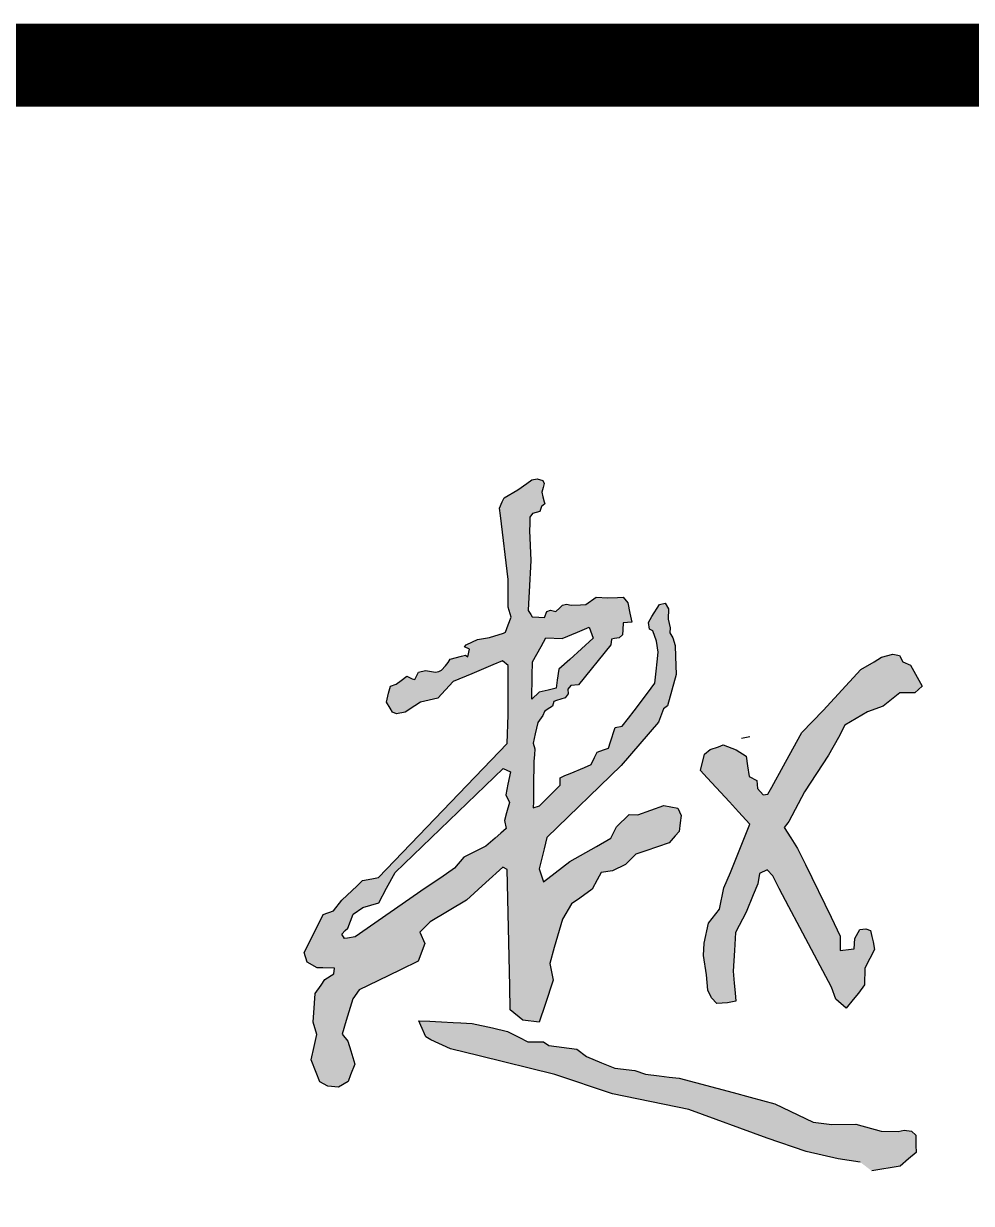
# Model space of a CAD drawing. Header units: inches. Extents: x -1293886 to -986005, y -15154 to 203628.
# Drawn here: x -1215054 to -1214484, y 91142 to 91852 of the extents above; entities that cross this region are included whole.
import ezdxf

# ---------------------------------------------------------------- set-up
doc = ezdxf.new("R2010")
doc.units = ezdxf.units.IN
doc.header["$LTSCALE"] = 100
doc.header["$MEASUREMENT"] = 0
doc.layers.get('0').update_dxf_attribs({"color": 252})
doc.layers.add('TK', color=142, linetype='Continuous')

# ---------------------------------------------------------------- blocks, each defined once
blk = doc.blocks.new('A$C05385F37')
at = {"layer": 'TK'}
for p, q in [((-8000, -26600), (-1000, -26600)), ((-1000, -26600), (-8000, -26600)), ((-8000, -26600), (-1000, -26600)), ((-8000, -26600), (-1000, -26600)), ((-8000, -26600), (-1000, -26600)), ((-8000, -26600), (-1000, -26600))]:
    blk.add_line(p, q, dxfattribs=at)
at = {"layer": 'TK', "const_width": 50}
for points in [[(-8000, -26600), (-1000, -26600)], [(-1000, -26600), (-8000, -26600)], [(-1000, -26600), (-7944, -26600)]]:
    blk.add_lwpolyline(points, dxfattribs=at)

msp = doc.modelspace()

# ---------------------------------------------------------------- hatches: boundary and pattern name
h = msp.add_hatch(color=1)
h.dxf.hatch_style = 1
h.paths.add_polyline_path([(-1214355.36, 91204.95), (-1214355.6, 91209.51), (-1214350.89, 91212.97), (-1214345.34, 91213.67), (-1214343.4, 91212.42), (-1214343.54, 91206.6), (-1214343.7, 91199.69), (-1214342.43, 91192.32), (-1214341.27, 91185.6), (-1214342.01, 91179.01), (-1214342.7, 91172.91), (-1214344.92, 91170.42), (-1214346.31, 91175.68), (-1214349.36, 91179.84), (-1214352.3, 91183.85), (-1214353.25, 91190.38), (-1214354.43, 91198.55)], flags=16)
h.paths.add_polyline_path([(-1214392.51, 91232.68), (-1214395.5, 91235.98), (-1214389.2, 91244.79), (-1214382.75, 91250.13), (-1214377.4, 91251.7), (-1214373.78, 91245.89), (-1214371.58, 91236.77), (-1214374.57, 91233.46), (-1214381.18, 91230.63), (-1214387.63, 91229.38)], flags=16)
h.paths.add_polyline_path([(-1214288.15, 91340.47), (-1214284.11, 91348.26), (-1214276.07, 91359.74), (-1214272.16, 91372.82), (-1214264.13, 91382.69), (-1214256.09, 91404.49), (-1214248.76, 91424.36), (-1214249.66, 91432.49), (-1214250.77, 91442.59), (-1214251.73, 91451.34), (-1214247.36, 91458.42), (-1214240.7, 91462.56), (-1214230.37, 91460.72), (-1214225.31, 91456.59), (-1214221.87, 91450.62), (-1214223.94, 91441.67), (-1214228.3, 91437.77), (-1214227.15, 91430.88), (-1214230.83, 91420.56), (-1214233.92, 91411.87), (-1214237.26, 91401.74), (-1214273.5, 91324.5), (-1214281.76, 91322.18), (-1214285.02, 91323.6), (-1214288.56, 91325.13), (-1214289.28, 91330.12), (-1214289.72, 91333.16), (-1214290.14, 91336.08)])
h.paths.add_polyline_path([(-1214369.44, 91269.77), (-1214368.64, 91267.52), (-1214366.92, 91262.65), (-1214365.58, 91258.85), (-1214360.03, 91250.18), (-1214360.43, 91244.62), (-1214358.18, 91240.12), (-1214357.2, 91238.16), (-1214352.08, 91238), (-1214349.58, 91237.92), (-1214348.51, 91240.52), (-1214349.04, 91242.9), (-1214349.8, 91246.33), (-1214351.82, 91249.65), (-1214354.69, 91259.38), (-1214353.63, 91266.31), (-1214352.97, 91270.59), (-1214350.96, 91274.83), (-1214349.5, 91277.93), (-1214353.36, 91281.76), (-1214364.82, 91280.42), (-1214371.2, 91279.68), (-1214377.46, 91278.96), (-1214379.77, 91273.74), (-1214373.94, 91273.35), (-1214371.22, 91273.16)], flags=16)
h.paths.add_polyline_path([(-1214404.18, 91390.61), (-1214401.68, 91388.74), (-1214394.53, 91390.91), (-1214387.38, 91388.52), (-1214384.78, 91383.33), (-1214386.51, 91375.1), (-1214388.18, 91367.19), (-1214391.5, 91362.54), (-1214391.28, 91356.91), (-1214391.11, 91352.59), (-1214391.02, 91350.16), (-1214380.01, 91364.27), (-1214372.86, 91365.57), (-1214368.09, 91367.09), (-1214362.24, 91375.75), (-1214353.36, 91382.89), (-1214349.24, 91396.97), (-1214343.39, 91407.15), (-1214334.51, 91411.91), (-1214326.92, 91410.18), (-1214321.72, 91405.41), (-1214324.11, 91398.05), (-1214327.14, 91389.82), (-1214330.15, 91381.67), (-1214344.26, 91363.84), (-1214366.19, 91341.27), (-1214365.23, 91338.4), (-1214313.66, 91354.06), (-1214309.26, 91351.96), (-1214306.97, 91347.95), (-1214304.76, 91344.08), (-1214309.65, 91339.74), (-1214314.77, 91335.19), (-1214384.23, 91290.15), (-1214382.12, 91287.4), (-1214376.82, 91286.76), (-1214373.01, 91286.3), (-1214370.26, 91293.75), (-1214363.27, 91294.59), (-1214354.77, 91295.62), (-1214349.37, 91296.28), (-1214345.9, 91293.96), (-1214341.12, 91290.76), (-1214336.37, 91289.72), (-1214332.73, 91288.93), (-1214329.38, 91293.32), (-1214327.4, 91295.92), (-1214325.15, 91297.98), (-1214317.67, 91304.81), (-1214309.69, 91308.35), (-1214305.15, 91310.36), (-1214300.79, 91310.47), (-1214298.46, 91307.08), (-1214299.52, 91298.4), (-1214300.05, 91294.1), (-1214300.51, 91290.3), (-1214312.17, 91287.11), (-1214317.24, 91285.73), (-1214320.16, 91281.72), (-1214321.27, 91280.18), (-1214324.47, 91275.78), (-1214328.84, 91274.91), (-1214333.54, 91271.39), (-1214332.84, 91263.18), (-1214327.67, 91242.06), (-1214322.5, 91239.24), (-1214318.54, 91237.08), (-1214311, 91235.96), (-1214302.39, 91235.65), (-1214294.91, 91238.14), (-1214286.51, 91240.94), (-1214280.66, 91242.9), (-1214279.3, 91247.09), (-1214279.3, 91255.11), (-1214279.3, 91260.39), (-1214276.32, 91263.14), (-1214266.45, 91262.91), (-1214257.74, 91262.71), (-1214253.37, 91262.91), (-1214249.93, 91259.93), (-1214243.96, 91258.78), (-1214241.44, 91263.6), (-1214239.9, 91266.54), (-1214231.57, 91267.73), (-1214228.36, 91264.75), (-1214230.88, 91260.16), (-1214232.97, 91256.36), (-1214234.5, 91253.58), (-1214231.8, 91251.21), (-1214229.43, 91250.31), (-1214223.41, 91260.33), (-1214193.62, 91297.23), (-1214193.27, 91301.86), (-1214195.41, 91304.89), (-1214196.06, 91305.82), (-1214200.58, 91303.65), (-1214263.14, 91273.58), (-1214270.32, 91274.95), (-1214271.03, 91279.23), (-1214273.35, 91281.37), (-1214273.53, 91285.82), (-1214271.39, 91291.53), (-1214269.54, 91296.45), (-1214264.97, 91301.33), (-1214252.2, 91314.54), (-1214206.1, 91338.79), (-1214202.46, 91340.71), (-1214200.76, 91354.94), (-1214205.01, 91362.2), (-1214208.33, 91367.86), (-1214212.27, 91391.14), (-1214211.06, 91394.93), (-1214209.21, 91400.76), (-1214214.68, 91404.23), (-1214219.51, 91404.23), (-1214221.41, 91407.68), (-1214214.94, 91414.14), (-1214213.98, 91422.54), (-1214209.78, 91434.38), (-1214200.99, 91436.48), (-1214195.45, 91431.71), (-1214190.33, 91427.3), (-1214195.64, 91392.37), (-1214193.73, 91382.82), (-1214191.44, 91371.37), (-1214189.72, 91363.73), (-1214187.82, 91355.32), (-1214179.4, 91356.28), (-1214171.56, 91363.35), (-1214146.25, 91381.16), (-1214137.84, 91380.44), (-1214134.23, 91376.59), (-1214133.27, 91367.23), (-1214132.87, 91363.31), (-1214142.65, 91359.06), (-1214143.85, 91350.9), (-1214178.45, 91333.63), (-1214191.67, 91334.07), (-1214197.75, 91334.28), (-1214205.04, 91330.51), (-1214247.02, 91302.91), (-1214248.06, 91296.44), (-1214244.3, 91297.22), (-1214181.14, 91325.8), (-1214175.45, 91324.12), (-1214171.44, 91320.89), (-1214171.05, 91317.01), (-1214169.88, 91311.57), (-1214170.79, 91306.66), (-1214212.63, 91245.06), (-1214211.12, 91242.85), (-1214209.44, 91240.38), (-1214131.96, 91216.68), (-1214108.56, 91209.52), (-1214095.88, 91208.74), (-1214083.13, 91207.96), (-1214062.51, 91200.35), (-1213997.65, 91188.95), (-1213990.96, 91187.77), (-1213986.85, 91184.15), (-1213984.5, 91182.08), (-1213976.44, 91184.55), (-1213969.9, 91186.55), (-1213964.04, 91184.35), (-1213959.83, 91180.15), (-1213952.38, 91173.13), (-1213952.13, 91167.6), (-1213951.99, 91164.42), (-1213957.16, 91159.55), (-1213964.97, 91156.03), (-1213974.28, 91159.55), (-1213981.77, 91162.39), (-1213999.28, 91169.01), (-1214012.02, 91169.11), (-1214024.35, 91172.63), (-1214033.76, 91175.32), (-1214045.99, 91178.81), (-1214053.53, 91180.96), (-1214062.44, 91183.51), (-1214099.34, 91189.73), (-1214124, 91197.78), (-1214183.9, 91213.87), (-1214228.69, 91228.71), (-1214236.99, 91223.43), (-1214257.88, 91199.29), (-1214264.7, 91191.41), (-1214271.06, 91184.05), (-1214277.49, 91176.62), (-1214283.33, 91169.88), (-1214289.08, 91172.38), (-1214294.54, 91174.75), (-1214295.88, 91179.92), (-1214297.36, 91185.66), (-1214298.86, 91191.45), (-1214300.33, 91197.12), (-1214300.91, 91202.31), (-1214296.88, 91205.57), (-1214289.84, 91206.33), (-1214289.33, 91201.3), (-1214288.73, 91195.27), (-1214288.16, 91189.55), (-1214281.79, 91190.49), (-1214274.49, 91194.26), (-1214272.98, 91201.55), (-1214266.44, 91207.84), (-1214255.18, 91218.65), (-1214246.3, 91233.49), (-1214248.07, 91240.28), (-1214251.84, 91241.54), (-1214257.73, 91243.5), (-1214263.16, 91240.53), (-1214272.22, 91235.58), (-1214288.28, 91222.95), (-1214302.92, 91220.78), (-1214312.28, 91219.39), (-1214319.93, 91220.38), (-1214324.56, 91220.99), (-1214327.23, 91221.33), (-1214327.25, 91215.24), (-1214327.29, 91204.56), (-1214328.04, 91158.71), (-1214328.78, 91150.4), (-1214333.79, 91147.22), (-1214338.07, 91143.68), (-1214347.6, 91142.33), (-1214356.03, 91163.27), (-1214358.49, 91176.94), (-1214362.95, 91191.23), (-1214367.26, 91199.98), (-1214376.63, 91196.91), (-1214386.63, 91191.38), (-1214423.54, 91166.63), (-1214431.32, 91165.17), (-1214442.49, 91163.08), (-1214448.6, 91161.93), (-1214448.1, 91170.52), (-1214448.58, 91182.91), (-1214443.72, 91191.17), (-1214433.75, 91191.42), (-1214429.14, 91191.53), (-1214427.67, 91186.07), (-1214422.81, 91184.37), (-1214416.24, 91190.2), (-1214370.04, 91218.39), (-1214371.01, 91221.79), (-1214377.09, 91220.33), (-1214402.62, 91211.34), (-1214410.41, 91213.29), (-1214414.78, 91217.9), (-1214417.04, 91220.28), (-1214417.21, 91224.71), (-1214414.3, 91227.87), (-1214413.23, 91243.19), (-1214409.02, 91245.59), (-1214404.51, 91249.35), (-1214400.46, 91254.9), (-1214398.05, 91264.21), (-1214379.77, 91273.74), (-1214389.34, 91273.23), (-1214401.7, 91272.57), (-1214404.15, 91272.44), (-1214409.6, 91267.11), (-1214421.07, 91255.89), (-1214429.32, 91254.05), (-1214441.32, 91242.87), (-1214462.37, 91229.82), (-1214465.53, 91227.86), (-1214468.24, 91233.81), (-1214472.52, 91243.22), (-1214467.17, 91247.93), (-1214465.12, 91249.73), (-1214454.91, 91253.26), (-1214349.9, 91326.77), (-1214459.95, 91285.87), (-1214465.83, 91288.68), (-1214467.94, 91293.85), (-1214466.77, 91298.55), (-1214462.77, 91301.83), (-1214457.3, 91306.34), (-1214441.63, 91313.81), (-1214399.33, 91330.95), (-1214398.16, 91334.71), (-1214404.03, 91334.24), (-1214407.28, 91333.98), (-1214410.69, 91341.39), (-1214415.46, 91351.78), (-1214414.41, 91368.32), (-1214413.72, 91379.08), (-1214413.24, 91386.51), (-1214412.08, 91390.61)])
h.paths.add_polyline_path([(-1214449.61, 91420.93), (-1214442.55, 91427.64), (-1214422.96, 91435.78), (-1214404.65, 91438.57), (-1214390.54, 91442.66), (-1214359.37, 91442.64), (-1214337.75, 91446.2), (-1214326.36, 91448.07), (-1214314.09, 91442.64), (-1214313.58, 91436.29), (-1214316.38, 91428.91), (-1214318.73, 91422.73), (-1214340.29, 91421.29), (-1214352.04, 91420.5), (-1214364.46, 91423.07), (-1214376.41, 91421.29), (-1214391.55, 91419.03), (-1214408.82, 91412.92), (-1214431.1, 91410.36), (-1214443.56, 91411.63), (-1214446.87, 91416.71)])
h.paths.add_polyline_path([(-1214351.23, 91527.89), (-1214348.08, 91533.19), (-1214348.03, 91533.19), (-1214332.11, 91534.33), (-1214318.17, 91511.26), (-1214317.59, 91497.18), (-1214317.38, 91492.34), (-1214319.05, 91490.43), (-1214320.08, 91485.45), (-1214322.13, 91477.83), (-1214327.56, 91473.72), (-1214333.72, 91464.78), (-1214349.72, 91453.78), (-1214363.8, 91449.53), (-1214390.54, 91442.66), (-1214396.77, 91443.67), (-1214398.22, 91447.44), (-1214393.73, 91448.17), (-1214386.46, 91449.34), (-1214377.92, 91455.85), (-1214372.74, 91459.8), (-1214361.53, 91463.82), (-1214354.85, 91469.47), (-1214347.02, 91478.46), (-1214340.81, 91485.59), (-1214339.77, 91498.32), (-1214341.51, 91502.52), (-1214348.18, 91508.03), (-1214352.77, 91511.82), (-1214355, 91518.03), (-1214353.98, 91523.25)])
h.paths.add_polyline_path([(-1214816.52, 91252.24), (-1214809.91, 91251.88), (-1214795.87, 91251.2), (-1214791.31, 91250.98), (-1214784.46, 91250.64), (-1214772.2, 91247.88), (-1214763.08, 91245.82), (-1214756.4, 91242.34), (-1214750.88, 91239.47), (-1214741.42, 91239.62), (-1214738.23, 91237.39), (-1214721.48, 91235.15), (-1214715.53, 91230.73), (-1214706.5, 91226.94), (-1214698.58, 91223.62), (-1214686.62, 91222.37), (-1214680.08, 91220.15), (-1214671.85, 91219.1), (-1214665.93, 91218.35), (-1214659.89, 91217.59), (-1214627.48, 91208.98), (-1214617.22, 91206.25), (-1214602.37, 91202.3), (-1214579.27, 91191.25), (-1214568.02, 91189.72), (-1214553.57, 91189.98), (-1214538.36, 91185.76), (-1214528.14, 91185.63), (-1214524.43, 91186.4), (-1214520.08, 91185.76), (-1214517.53, 91183.33), (-1214517.4, 91177.46), (-1214517.3, 91173.01), (-1214521.87, 91169.15), (-1214527, 91164.83), (-1214543.99, 91161.87), (-1214550.89, 91167.11), (-1214564.18, 91169.15), (-1214583.49, 91173.63), (-1214606.88, 91181.55), (-1214654.09, 91198.83), (-1214699.96, 91208.23), (-1214734.59, 91219.92), (-1214780.23, 91231.15), (-1214797.42, 91235.38), (-1214809.2, 91240.68), (-1214812.34, 91242.61), (-1214815.26, 91249.35)])
h.paths.add_polyline_path([(-1214636.3, 91417.07), (-1214633.39, 91418.12), (-1214625.54, 91415.23), (-1214619.55, 91411.38), (-1214618.69, 91405.6), (-1214617.73, 91399.1), (-1214613.13, 91396.83), (-1214612.7, 91391.91), (-1214609.28, 91388.07), (-1214606.5, 91388.49), (-1214604.14, 91392.77), (-1214597.05, 91405.66), (-1214591.43, 91415.86), (-1214586.05, 91425.63), (-1214573.33, 91438.96), (-1214550.55, 91463.45), (-1214542.61, 91468.21), (-1214538.12, 91470.9), (-1214531.37, 91472.83), (-1214527.27, 91472.04), (-1214525.29, 91468.21), (-1214520.66, 91466.23), (-1214517.62, 91460.81), (-1214513.58, 91453.6), (-1214518.02, 91449.57), (-1214527.01, 91449.44), (-1214537.19, 91441.51), (-1214546.58, 91438.08), (-1214560.13, 91430), (-1214564.05, 91422.55), (-1214569.98, 91412.01), (-1214584.37, 91389.86), (-1214593.86, 91372.12), (-1214594.52, 91371.28), (-1214596.64, 91368.57), (-1214592.77, 91362.34), (-1214588.68, 91355.75), (-1214583.79, 91346.26), (-1214568.49, 91314.62), (-1214562.92, 91303.11), (-1214563.04, 91294.43), (-1214556.46, 91295.3), (-1214554.57, 91295.55), (-1214554.1, 91301.68), (-1214551.12, 91307.14), (-1214547.65, 91307.52), (-1214544.85, 91306.58), (-1214543.92, 91302.86), (-1214543.15, 91299.75), (-1214542.43, 91295.03), (-1214545.23, 91289.57), (-1214548.17, 91283.84), (-1214548.31, 91273.75), (-1214551.95, 91268.85), (-1214555.17, 91264.93), (-1214559.45, 91259.73), (-1214565.68, 91265.21), (-1214568.2, 91272.35), (-1214573.38, 91282.15), (-1214578.4, 91291.63), (-1214587.27, 91308.41), (-1214593.82, 91320.8), (-1214599.65, 91331.82), (-1214603.49, 91339.4), (-1214607, 91343.04), (-1214611.62, 91340.8), (-1214612.6, 91334.64), (-1214615.26, 91328.06), (-1214619.5, 91317.58), (-1214625.9, 91305.25), (-1214626.6, 91294.47), (-1214627.44, 91282.01), (-1214626.74, 91274.73), (-1214626.2, 91269.04), (-1214625.71, 91263.97), (-1214630.81, 91262.98), (-1214637.25, 91262.56), (-1214640.47, 91266.05), (-1214642.57, 91270.67), (-1214643.41, 91279.77), (-1214645.23, 91291.53), (-1214644.81, 91298.81), (-1214642.15, 91310.99), (-1214635.57, 91319.38), (-1214633.05, 91332.12), (-1214628.99, 91341.36), (-1214617.33, 91370.48), (-1214624.25, 91377.98), (-1214629.68, 91383.88), (-1214637.62, 91392.5), (-1214643.07, 91398.4), (-1214647.02, 91402.7), (-1214644.59, 91412.53), (-1214641.24, 91415.3)])
h.paths.add_polyline_path([(-1214860.87, 91306.53), (-1214859.15, 91307.88), (-1214856.09, 91316.25), (-1214850.16, 91320.34), (-1214840.56, 91323.19), (-1214835.85, 91331.98), (-1214830.76, 91341.49), (-1214765.72, 91404.01), (-1214761.35, 91401.95), (-1214762.9, 91394.5), (-1214764.23, 91388.05), (-1214761.87, 91383.46), (-1214763.67, 91377.29), (-1214765.02, 91372.66), (-1214763.99, 91367.84), (-1214767.14, 91365.07), (-1214770.6, 91362.02), (-1214776.1, 91357.19), (-1214789.5, 91350.55), (-1214794.97, 91343.93), (-1214803.35, 91338.27), (-1214812.75, 91331.92), (-1214854.89, 91302.69), (-1214859.49, 91301.92), (-1214861.18, 91301.64), (-1214862.87, 91304.38)], flags=16)
h.paths.add_polyline_path([(-1214744.18, 91449.89), (-1214748.51, 91445.59), (-1214748.21, 91459.74), (-1214748.04, 91468.05), (-1214742.9, 91477.42), (-1214740.03, 91482.66), (-1214730.22, 91482.13), (-1214721.08, 91485.97), (-1214714.03, 91488.92), (-1214711.64, 91482.43), (-1214718.72, 91475.95), (-1214725.72, 91469.53), (-1214732.17, 91463.63), (-1214733.17, 91457.08), (-1214733.89, 91452.37), (-1214738.78, 91451.19)], flags=16)
h.paths.add_polyline_path([(-1214766.26, 91564.47), (-1214765.25, 91566.9), (-1214756.91, 91571.67), (-1214751.59, 91575.48), (-1214748.55, 91577.66), (-1214745.32, 91578.15), (-1214741.83, 91577.13), (-1214741.01, 91575.48), (-1214741.73, 91573.02), (-1214742.55, 91570.22), (-1214741.83, 91567.48), (-1214741.04, 91564.44), (-1214740.69, 91563.13), (-1214742.65, 91561.63), (-1214743.68, 91558.56), (-1214745.84, 91557.94), (-1214748.02, 91557.32), (-1214749.74, 91555.07), (-1214749.63, 91550.96), (-1214749.94, 91547.17), (-1214749.15, 91529.18), (-1214750.12, 91510.23), (-1214750.47, 91503.2), (-1214750.69, 91498.96), (-1214749.21, 91496.66), (-1214748.26, 91495.19), (-1214744.23, 91495.04), (-1214740.91, 91494.91), (-1214739.44, 91498.38), (-1214737.26, 91499.29), (-1214734.01, 91498.47), (-1214731.74, 91500.55), (-1214730, 91502.15), (-1214727.67, 91502.81), (-1214724.86, 91502.18), (-1214719.25, 91502.45), (-1214716.04, 91502.61), (-1214709.84, 91506.98), (-1214702.78, 91506.61), (-1214696.99, 91506.89), (-1214693.63, 91507.04), (-1214690.79, 91503.7), (-1214689.5, 91497.41), (-1214688.38, 91491.94), (-1214693.52, 91491.57), (-1214693.73, 91487.49), (-1214693.89, 91484.41), (-1214695.91, 91482.57), (-1214698.86, 91482.08), (-1214700.62, 91481.79), (-1214700.97, 91478.36), (-1214720.49, 91454.21), (-1214725, 91453.91), (-1214726.91, 91451.75), (-1214726.73, 91448.81), (-1214728.55, 91446.39), (-1214733.65, 91444.84), (-1214735.18, 91444.37), (-1214736.07, 91441.47), (-1214739.27, 91439.39), (-1214740.9, 91438.34), (-1214741.95, 91435.94), (-1214744.9, 91431.74), (-1214746.49, 91424.8), (-1214747.75, 91419.27), (-1214746.61, 91415.78), (-1214746.98, 91412.12), (-1214747.35, 91408.44), (-1214747.49, 91392.92), (-1214747.58, 91383.87), (-1214747.61, 91380.36), (-1214743.97, 91381.43), (-1214739.67, 91385.72), (-1214734.69, 91390.7), (-1214731.39, 91393.99), (-1214731.54, 91398.44), (-1214728.63, 91399.67), (-1214725.39, 91401.03), (-1214716.92, 91404.59), (-1214712.88, 91406.29), (-1214710.84, 91410.55), (-1214709.3, 91413.75), (-1214705.47, 91415.15), (-1214702.39, 91416.27), (-1214701.18, 91420.05), (-1214700.4, 91422.45), (-1214699.38, 91425.64), (-1214698.42, 91428.62), (-1214694.12, 91429.4), (-1214690.29, 91434.3), (-1214686.88, 91438.66), (-1214678.93, 91449.3), (-1214674.44, 91455.31), (-1214673.67, 91462.5), (-1214673.05, 91468.18), (-1214672.43, 91473.93), (-1214673.42, 91480.61), (-1214675.66, 91486.87), (-1214677.64, 91487.7), (-1214678.3, 91491.83), (-1214676.23, 91495.38), (-1214671.61, 91502.56), (-1214668.31, 91503.38), (-1214666.24, 91500.08), (-1214666.41, 91493.72), (-1214665.25, 91488.52), (-1214665.58, 91485.63), (-1214663.68, 91482.66), (-1214662.36, 91478.04), (-1214662.11, 91471.27), (-1214661.71, 91460.46), (-1214666.82, 91441.69), (-1214669.26, 91439.83), (-1214672.29, 91431.8), (-1214694.67, 91405.86), (-1214739.44, 91362.53), (-1214741.08, 91355.73), (-1214744.04, 91343.51), (-1214741.55, 91335.82), (-1214734.52, 91341.21), (-1214725.71, 91347.96), (-1214709.67, 91357.14), (-1214701.05, 91362.08), (-1214697.48, 91368.85), (-1214689.94, 91376.24), (-1214684.65, 91376.13), (-1214669.1, 91381.77), (-1214660.69, 91380.16), (-1214658.62, 91375.67), (-1214659.19, 91371.29), (-1214659.88, 91366.07), (-1214662.19, 91363.47), (-1214665.98, 91359.18), (-1214679.9, 91354.43), (-1214685.89, 91352.39), (-1214692.15, 91346.27), (-1214699.92, 91342.39), (-1214706.86, 91341.37), (-1214709.11, 91337.08), (-1214712.11, 91331.36), (-1214719.73, 91326.05), (-1214724.72, 91322.59), (-1214730.15, 91313.39), (-1214734.99, 91296.27), (-1214737.7, 91286.67), (-1214735.65, 91276.67), (-1214740.55, 91261.97), (-1214744.11, 91251.29), (-1214753.95, 91252.5), (-1214761.47, 91258.7), (-1214761.8, 91273.07), (-1214763.39, 91343.28), (-1214765.88, 91344.67), (-1214776.16, 91335.36), (-1214787.89, 91324.74), (-1214809.72, 91311.77), (-1214815.83, 91305.49), (-1214812.88, 91298.69), (-1214816.96, 91288.06), (-1214827.6, 91282.85), (-1214841.09, 91276.26), (-1214852.36, 91270.74), (-1214856.14, 91265.42), (-1214860.12, 91252.4), (-1214862.64, 91244.12), (-1214859.13, 91239.97), (-1214857.35, 91234.05), (-1214854.99, 91226.16), (-1214857.55, 91219.65), (-1214859.1, 91215.72), (-1214864.86, 91212.35), (-1214871.17, 91212.94), (-1214876.11, 91215.5), (-1214878.28, 91221.03), (-1214881.32, 91228.77), (-1214879.46, 91236.81), (-1214877.82, 91243.91), (-1214880.06, 91251.41), (-1214879.27, 91262.85), (-1214878.87, 91268.65), (-1214875.32, 91273.7), (-1214872.99, 91277.02), (-1214867.62, 91280.41), (-1214867.23, 91283.76), (-1214874.33, 91283.96), (-1214877.73, 91284.06), (-1214883.61, 91287.51), (-1214885.58, 91293.23), (-1214876.11, 91311.98), (-1214873.96, 91316.23), (-1214867.82, 91318.29), (-1214862.88, 91324.8), (-1214853.6, 91333.48), (-1214850.3, 91336.57), (-1214844.72, 91337.62), (-1214840.71, 91338.38), (-1214763.36, 91419.08), (-1214762.73, 91436.24), (-1214762.69, 91454.89), (-1214762.66, 91466), (-1214766.08, 91468.77), (-1214771.95, 91466.3), (-1214784.6, 91460.98), (-1214795.77, 91456.28), (-1214804.98, 91446.25), (-1214815.51, 91443.92), (-1214818.91, 91441.69), (-1214824.78, 91437.85), (-1214829.87, 91436.8), (-1214832.31, 91437.76), (-1214833.8, 91440.2), (-1214835.99, 91443.8), (-1214834.65, 91449.34), (-1214833.62, 91453.59), (-1214830.08, 91454.76), (-1214827.1, 91456.99), (-1214823.72, 91459.53), (-1214820.51, 91457.84), (-1214818.91, 91457.42), (-1214817.85, 91459.54), (-1214816.66, 91461.92), (-1214812.43, 91462.94), (-1214808.92, 91462.3), (-1214806.43, 91461.85), (-1214804.56, 91462.3), (-1214802.86, 91463.05), (-1214800.41, 91465.81), (-1214798.93, 91467.83), (-1214797.58, 91469.65), (-1214790.74, 91471.55), (-1214788.49, 91472.17), (-1214787.02, 91471.12), (-1214786.06, 91475.8), (-1214788.93, 91477.07), (-1214788.08, 91478.45), (-1214784.25, 91480.15), (-1214781.15, 91481.53), (-1214774.05, 91482.7), (-1214765.65, 91485.47), (-1214764.31, 91485.91), (-1214762.65, 91490.47), (-1214760.98, 91495.09), (-1214762.82, 91501.06), (-1214762.65, 91517.7), (-1214767.45, 91556.17), (-1214768, 91560.57)])
edge = h.paths.add_edge_path(flags=17)
edge.add_line((-1214809.91, 91251.88), (-1214806.72, 91251.73))

# ---------------------------------------------------------------- linework, layer by layer
at = {"color": 1}
for p, q in [((-1214756.91, 91571.67), (-1214751.59, 91575.48)), ((-1214751.59, 91575.48), (-1214748.55, 91577.66)), ((-1214748.55, 91577.66), (-1214745.32, 91578.15)), ((-1214745.32, 91578.15), (-1214741.83, 91577.13)), ((-1214741.83, 91577.13), (-1214741.01, 91575.48)), ((-1214741.01, 91575.48), (-1214741.73, 91573.02)), ((-1214765.25, 91566.9), (-1214756.91, 91571.67)), ((-1214741.73, 91573.02), (-1214742.55, 91570.22)), ((-1214742.55, 91570.22), (-1214741.83, 91567.48)), ((-1214741.83, 91567.48), (-1214741.04, 91564.44)), ((-1214768, 91560.57), (-1214766.26, 91564.47)), ((-1214767.45, 91556.17), (-1214768, 91560.57)), ((-1214766.26, 91564.47), (-1214765.25, 91566.9)), ((-1214742.65, 91561.63), (-1214743.68, 91558.56)), ((-1214740.69, 91563.13), (-1214742.65, 91561.63)), ((-1214741.04, 91564.44), (-1214740.69, 91563.13)), ((-1214762.65, 91517.7), (-1214767.45, 91556.17)), ((-1214748.02, 91557.32), (-1214749.74, 91555.07)), ((-1214749.74, 91555.07), (-1214749.63, 91550.96)), ((-1214745.84, 91557.94), (-1214748.02, 91557.32)), ((-1214743.68, 91558.56), (-1214745.84, 91557.94)), ((-1214749.63, 91550.96), (-1214749.94, 91547.17)), ((-1214749.94, 91547.17), (-1214749.15, 91529.18)), ((-1214749.15, 91529.18), (-1214750.12, 91510.23)), ((-1214762.82, 91501.06), (-1214762.65, 91517.7)), ((-1214750.12, 91510.23), (-1214750.47, 91503.2)), ((-1214716.04, 91502.61), (-1214709.84, 91506.98)), ((-1214709.84, 91506.98), (-1214702.78, 91506.61)), ((-1214702.78, 91506.61), (-1214696.99, 91506.89)), ((-1214696.99, 91506.89), (-1214693.63, 91507.04)), ((-1214693.63, 91507.04), (-1214690.79, 91503.7)), ((-1214690.79, 91503.7), (-1214689.5, 91497.41)), ((-1214671.61, 91502.56), (-1214668.31, 91503.38)), ((-1214668.31, 91503.38), (-1214666.24, 91500.08)), ((-1214760.98, 91495.09), (-1214762.82, 91501.06)), ((-1214750.47, 91503.2), (-1214750.69, 91498.96)), ((-1214750.69, 91498.96), (-1214749.21, 91496.66)), ((-1214749.21, 91496.66), (-1214748.26, 91495.19)), ((-1214740.91, 91494.91), (-1214739.44, 91498.38)), ((-1214739.44, 91498.38), (-1214737.26, 91499.29)), ((-1214737.26, 91499.29), (-1214734.01, 91498.47)), ((-1214734.01, 91498.47), (-1214731.74, 91500.55)), ((-1214731.74, 91500.55), (-1214730, 91502.15)), ((-1214730, 91502.15), (-1214727.67, 91502.81)), ((-1214727.67, 91502.81), (-1214724.86, 91502.18)), ((-1214724.86, 91502.18), (-1214719.25, 91502.45)), ((-1214719.25, 91502.45), (-1214716.04, 91502.61)), ((-1214689.5, 91497.41), (-1214688.38, 91491.94)), ((-1214676.23, 91495.38), (-1214671.61, 91502.56)), ((-1214666.24, 91500.08), (-1214666.41, 91493.72)), ((-1214764.31, 91485.91), (-1214762.65, 91490.47)), ((-1214762.65, 91490.47), (-1214760.98, 91495.09)), ((-1214748.26, 91495.19), (-1214744.23, 91495.04)), ((-1214744.23, 91495.04), (-1214740.91, 91494.91)), ((-1214693.52, 91491.57), (-1214693.73, 91487.49)), ((-1214688.38, 91491.94), (-1214693.52, 91491.57)), ((-1214678.3, 91491.83), (-1214676.23, 91495.38)), ((-1214677.64, 91487.7), (-1214678.3, 91491.83)), ((-1214666.41, 91493.72), (-1214665.25, 91488.52)), ((-1214781.15, 91481.53), (-1214774.05, 91482.7)), ((-1214774.05, 91482.7), (-1214765.65, 91485.47)), ((-1214765.65, 91485.47), (-1214764.31, 91485.91)), ((-1214742.9, 91477.42), (-1214740.03, 91482.66)), ((-1214740.03, 91482.66), (-1214730.22, 91482.13)), ((-1214730.22, 91482.13), (-1214721.08, 91485.97)), ((-1214721.08, 91485.97), (-1214714.03, 91488.92)), ((-1214711.64, 91482.43), (-1214718.72, 91475.95)), ((-1214714.03, 91488.92), (-1214711.64, 91482.43)), ((-1214698.86, 91482.08), (-1214700.62, 91481.79)), ((-1214695.91, 91482.57), (-1214698.86, 91482.08)), ((-1214693.89, 91484.41), (-1214695.91, 91482.57)), ((-1214693.73, 91487.49), (-1214693.89, 91484.41)), ((-1214675.66, 91486.87), (-1214677.64, 91487.7)), ((-1214673.42, 91480.61), (-1214675.66, 91486.87)), ((-1214665.25, 91488.52), (-1214665.58, 91485.63)), ((-1214665.58, 91485.63), (-1214663.68, 91482.66)), ((-1214663.68, 91482.66), (-1214662.36, 91478.04)), ((-1214788.93, 91477.07), (-1214788.08, 91478.45)), ((-1214786.06, 91475.8), (-1214788.93, 91477.07)), ((-1214788.08, 91478.45), (-1214784.25, 91480.15)), ((-1214787.02, 91471.12), (-1214786.06, 91475.8)), ((-1214784.25, 91480.15), (-1214781.15, 91481.53)), ((-1214748.04, 91468.05), (-1214742.9, 91477.42)), ((-1214718.72, 91475.95), (-1214725.72, 91469.53)), ((-1214700.97, 91478.36), (-1214720.49, 91454.21)), ((-1214700.62, 91481.79), (-1214700.97, 91478.36)), ((-1214672.43, 91473.93), (-1214673.42, 91480.61)), ((-1214662.36, 91478.04), (-1214662.11, 91471.27)), ((-1214800.41, 91465.81), (-1214798.93, 91467.83)), ((-1214798.93, 91467.83), (-1214797.58, 91469.65)), ((-1214797.58, 91469.65), (-1214790.74, 91471.55)), ((-1214790.74, 91471.55), (-1214788.49, 91472.17)), ((-1214788.49, 91472.17), (-1214787.02, 91471.12)), ((-1214787.02, 91471.12), (-1214787.02, 91471.12)), ((-1214766.08, 91468.77), (-1214771.95, 91466.3)), ((-1214762.66, 91466), (-1214766.08, 91468.77)), ((-1214748.21, 91459.74), (-1214748.04, 91468.05)), ((-1214725.72, 91469.53), (-1214732.17, 91463.63)), ((-1214673.67, 91462.5), (-1214673.05, 91468.18)), ((-1214673.05, 91468.18), (-1214672.43, 91473.93)), ((-1214662.11, 91471.27), (-1214661.71, 91460.46)), ((-1214550.55, 91463.45), (-1214542.61, 91468.21)), ((-1214542.61, 91468.21), (-1214538.12, 91470.9)), ((-1214538.12, 91470.9), (-1214531.37, 91472.83)), ((-1214531.37, 91472.83), (-1214527.27, 91472.04)), ((-1214527.27, 91472.04), (-1214525.29, 91468.21)), ((-1214525.29, 91468.21), (-1214520.66, 91466.23)), ((-1214817.85, 91459.54), (-1214816.66, 91461.92)), ((-1214816.66, 91461.92), (-1214812.43, 91462.94)), ((-1214812.43, 91462.94), (-1214808.92, 91462.3)), ((-1214808.92, 91462.3), (-1214806.43, 91461.85)), ((-1214806.43, 91461.85), (-1214804.56, 91462.3)), ((-1214804.56, 91462.3), (-1214802.86, 91463.05)), ((-1214802.86, 91463.05), (-1214800.41, 91465.81)), ((-1214802.86, 91463.05), (-1214802.86, 91463.05)), ((-1214784.6, 91460.98), (-1214795.77, 91456.28)), ((-1214771.95, 91466.3), (-1214784.6, 91460.98)), ((-1214762.69, 91454.89), (-1214762.66, 91466)), ((-1214732.17, 91463.63), (-1214733.17, 91457.08)), ((-1214674.44, 91455.31), (-1214673.67, 91462.5)), ((-1214573.33, 91438.96), (-1214550.55, 91463.45)), ((-1214520.66, 91466.23), (-1214517.62, 91460.81)), ((-1214517.62, 91460.81), (-1214513.58, 91453.6)), ((-1214834.65, 91449.34), (-1214833.62, 91453.59)), ((-1214833.62, 91453.59), (-1214830.08, 91454.76)), ((-1214830.08, 91454.76), (-1214827.1, 91456.99)), ((-1214827.1, 91456.99), (-1214823.72, 91459.53)), ((-1214823.72, 91459.53), (-1214820.51, 91457.84)), ((-1214820.51, 91457.84), (-1214818.91, 91457.42)), ((-1214818.91, 91457.42), (-1214817.85, 91459.54)), ((-1214795.77, 91456.28), (-1214804.98, 91446.25)), ((-1214762.73, 91436.24), (-1214762.69, 91454.89)), ((-1214748.51, 91445.59), (-1214748.21, 91459.74)), ((-1214733.17, 91457.08), (-1214733.89, 91452.37)), ((-1214725, 91453.91), (-1214726.91, 91451.75)), ((-1214720.49, 91454.21), (-1214725, 91453.91)), ((-1214678.93, 91449.3), (-1214674.44, 91455.31)), ((-1214661.71, 91460.46), (-1214666.82, 91441.69)), ((-1214513.58, 91453.6), (-1214518.02, 91449.57)), ((-1214835.99, 91443.8), (-1214834.65, 91449.34)), ((-1214744.18, 91449.89), (-1214748.51, 91445.59)), ((-1214738.78, 91451.19), (-1214744.18, 91449.89)), ((-1214733.89, 91452.37), (-1214738.78, 91451.19)), ((-1214726.73, 91448.81), (-1214728.55, 91446.39)), ((-1214726.91, 91451.75), (-1214726.73, 91448.81)), ((-1214686.88, 91438.66), (-1214678.93, 91449.3)), ((-1214527.01, 91449.44), (-1214537.19, 91441.51)), ((-1214518.02, 91449.57), (-1214527.01, 91449.44)), ((-1214833.8, 91440.2), (-1214835.99, 91443.8)), ((-1214832.31, 91437.76), (-1214833.8, 91440.2)), ((-1214818.91, 91441.69), (-1214824.78, 91437.85)), ((-1214815.51, 91443.92), (-1214818.91, 91441.69)), ((-1214804.98, 91446.25), (-1214815.51, 91443.92)), ((-1214739.27, 91439.39), (-1214740.9, 91438.34)), ((-1214736.07, 91441.47), (-1214739.27, 91439.39)), ((-1214735.18, 91444.37), (-1214736.07, 91441.47)), ((-1214733.65, 91444.84), (-1214735.18, 91444.37)), ((-1214728.55, 91446.39), (-1214733.65, 91444.84)), ((-1214669.26, 91439.83), (-1214672.29, 91431.8)), ((-1214666.82, 91441.69), (-1214669.26, 91439.83)), ((-1214537.19, 91441.51), (-1214546.58, 91438.08)), ((-1214829.87, 91436.8), (-1214832.31, 91437.76)), ((-1214824.78, 91437.85), (-1214829.87, 91436.8)), ((-1214763.36, 91419.08), (-1214762.73, 91436.24)), ((-1214741.95, 91435.94), (-1214744.9, 91431.74)), ((-1214740.9, 91438.34), (-1214741.95, 91435.94)), ((-1214694.12, 91429.4), (-1214690.29, 91434.3)), ((-1214690.29, 91434.3), (-1214686.88, 91438.66)), ((-1214586.05, 91425.63), (-1214573.33, 91438.96)), ((-1214546.58, 91438.08), (-1214560.13, 91430)), ((-1214744.9, 91431.74), (-1214746.49, 91424.8)), ((-1214700.4, 91422.45), (-1214699.38, 91425.64)), ((-1214699.38, 91425.64), (-1214698.42, 91428.62)), ((-1214698.42, 91428.62), (-1214694.12, 91429.4)), ((-1214672.29, 91431.8), (-1214694.67, 91405.86)), ((-1214591.43, 91415.86), (-1214586.05, 91425.63)), ((-1214560.13, 91430), (-1214564.05, 91422.55)), ((-1214840.71, 91338.38), (-1214763.36, 91419.08)), ((-1214746.49, 91424.8), (-1214747.75, 91419.27)), ((-1214747.75, 91419.27), (-1214746.61, 91415.78)), ((-1214702.39, 91416.27), (-1214701.18, 91420.05)), ((-1214701.18, 91420.05), (-1214700.4, 91422.45)), ((-1214636.3, 91417.07), (-1214633.39, 91418.12)), ((-1214633.39, 91418.12), (-1214633.39, 91418.12)), ((-1214633.39, 91418.12), (-1214625.54, 91415.23)), ((-1214617.28, 91423.07), (-1214622.38, 91422.08)), ((-1214564.05, 91422.55), (-1214569.98, 91412.01)), ((-1214746.98, 91412.12), (-1214747.35, 91408.44)), ((-1214746.61, 91415.78), (-1214746.98, 91412.12)), ((-1214710.84, 91410.55), (-1214709.3, 91413.75)), ((-1214709.3, 91413.75), (-1214705.47, 91415.15)), ((-1214705.47, 91415.15), (-1214702.39, 91416.27)), ((-1214647.02, 91402.7), (-1214644.59, 91412.53)), ((-1214644.59, 91412.53), (-1214641.24, 91415.3)), ((-1214641.24, 91415.3), (-1214636.3, 91417.07)), ((-1214625.54, 91415.23), (-1214619.55, 91411.38)), ((-1214619.55, 91411.38), (-1214618.69, 91405.6)), ((-1214597.05, 91405.66), (-1214591.43, 91415.86)), ((-1214569.98, 91412.01), (-1214584.37, 91389.86)), ((-1214830.76, 91341.49), (-1214765.72, 91404.01)), ((-1214765.72, 91404.01), (-1214761.35, 91401.95)), ((-1214747.35, 91408.44), (-1214747.49, 91392.92)), ((-1214694.67, 91405.86), (-1214739.44, 91362.53)), ((-1214725.39, 91401.03), (-1214716.92, 91404.59)), ((-1214716.92, 91404.59), (-1214712.88, 91406.29)), ((-1214712.88, 91406.29), (-1214710.84, 91410.55)), ((-1214618.69, 91405.6), (-1214617.73, 91399.1)), ((-1214604.14, 91392.77), (-1214597.05, 91405.66)), ((-1214761.35, 91401.95), (-1214762.9, 91394.5)), ((-1214731.54, 91398.44), (-1214728.63, 91399.67)), ((-1214731.39, 91393.99), (-1214731.54, 91398.44)), ((-1214728.63, 91399.67), (-1214725.39, 91401.03)), ((-1214643.07, 91398.4), (-1214647.02, 91402.7)), ((-1214637.62, 91392.5), (-1214643.07, 91398.4)), ((-1214617.73, 91399.1), (-1214613.13, 91396.83)), ((-1214613.13, 91396.83), (-1214612.7, 91391.91)), ((-1214762.9, 91394.5), (-1214764.23, 91388.05)), ((-1214747.49, 91392.92), (-1214747.58, 91383.87)), ((-1214739.67, 91385.72), (-1214734.69, 91390.7)), ((-1214734.69, 91390.7), (-1214731.39, 91393.99)), ((-1214629.68, 91383.88), (-1214637.62, 91392.5)), ((-1214612.7, 91391.91), (-1214609.28, 91388.07)), ((-1214606.5, 91388.49), (-1214604.14, 91392.77)), ((-1214584.37, 91389.86), (-1214593.86, 91372.12)), ((-1214764.23, 91388.05), (-1214761.87, 91383.46)), ((-1214761.87, 91383.46), (-1214763.67, 91377.29)), ((-1214747.58, 91383.87), (-1214747.61, 91380.36)), ((-1214743.97, 91381.43), (-1214739.67, 91385.72)), ((-1214624.25, 91377.98), (-1214629.68, 91383.88)), ((-1214609.28, 91388.07), (-1214606.5, 91388.49)), ((-1214763.67, 91377.29), (-1214765.02, 91372.66)), ((-1214747.61, 91380.36), (-1214743.97, 91381.43)), ((-1214697.48, 91368.85), (-1214689.94, 91376.24)), ((-1214689.94, 91376.24), (-1214684.65, 91376.13)), ((-1214684.65, 91376.13), (-1214669.1, 91381.77)), ((-1214669.1, 91381.77), (-1214660.69, 91380.16)), ((-1214660.69, 91380.16), (-1214658.62, 91375.67)), ((-1214658.62, 91375.67), (-1214659.19, 91371.29)), ((-1214617.33, 91370.48), (-1214624.25, 91377.98)), ((-1214765.02, 91372.66), (-1214763.99, 91367.84)), ((-1214701.05, 91362.08), (-1214697.48, 91368.85)), ((-1214697.48, 91368.85), (-1214697.48, 91368.85)), ((-1214659.19, 91371.29), (-1214659.88, 91366.07)), ((-1214628.99, 91341.36), (-1214617.33, 91370.48)), ((-1214594.52, 91371.28), (-1214596.64, 91368.57)), ((-1214596.64, 91368.57), (-1214592.77, 91362.34)), ((-1214593.86, 91372.12), (-1214594.52, 91371.28)), ((-1214770.6, 91362.02), (-1214776.1, 91357.19)), ((-1214767.14, 91365.07), (-1214770.6, 91362.02)), ((-1214763.99, 91367.84), (-1214767.14, 91365.07)), ((-1214739.44, 91362.53), (-1214741.08, 91355.73)), ((-1214709.67, 91357.14), (-1214701.05, 91362.08)), ((-1214662.19, 91363.47), (-1214665.98, 91359.18)), ((-1214659.88, 91366.07), (-1214662.19, 91363.47)), ((-1214592.77, 91362.34), (-1214588.68, 91355.75)), ((-1214776.1, 91357.19), (-1214789.5, 91350.55)), ((-1214741.08, 91355.73), (-1214744.04, 91343.51)), ((-1214725.71, 91347.96), (-1214709.67, 91357.14)), ((-1214679.9, 91354.43), (-1214685.89, 91352.39)), ((-1214665.98, 91359.18), (-1214679.9, 91354.43)), ((-1214588.68, 91355.75), (-1214583.79, 91346.26)), ((-1214789.5, 91350.55), (-1214794.97, 91343.93)), ((-1214734.52, 91341.21), (-1214725.71, 91347.96)), ((-1214685.89, 91352.39), (-1214692.15, 91346.27)), ((-1214835.85, 91331.98), (-1214830.76, 91341.49)), ((-1214794.97, 91343.93), (-1214803.35, 91338.27)), ((-1214765.88, 91344.67), (-1214776.16, 91335.36)), ((-1214763.39, 91343.28), (-1214765.88, 91344.67)), ((-1214761.8, 91273.07), (-1214763.39, 91343.28)), ((-1214744.04, 91343.51), (-1214741.55, 91335.82)), ((-1214741.55, 91335.82), (-1214734.52, 91341.21)), ((-1214706.86, 91341.37), (-1214709.11, 91337.08)), ((-1214699.92, 91342.39), (-1214706.86, 91341.37)), ((-1214692.15, 91346.27), (-1214699.92, 91342.39)), ((-1214633.05, 91332.12), (-1214628.99, 91341.36)), ((-1214611.62, 91340.8), (-1214612.6, 91334.64)), ((-1214607, 91343.04), (-1214611.62, 91340.8)), ((-1214603.49, 91339.4), (-1214607, 91343.04)), ((-1214583.79, 91346.26), (-1214568.49, 91314.62)), ((-1214862.88, 91324.8), (-1214853.6, 91333.48)), ((-1214853.6, 91333.48), (-1214850.3, 91336.57)), ((-1214850.3, 91336.57), (-1214844.72, 91337.62)), ((-1214844.72, 91337.62), (-1214840.71, 91338.38)), ((-1214803.35, 91338.27), (-1214812.75, 91331.92)), ((-1214776.16, 91335.36), (-1214787.89, 91324.74)), ((-1214709.11, 91337.08), (-1214712.11, 91331.36)), ((-1214612.6, 91334.64), (-1214615.26, 91328.06)), ((-1214599.65, 91331.82), (-1214603.49, 91339.4)), ((-1214812.75, 91331.92), (-1214854.89, 91302.69)), ((-1214840.56, 91323.19), (-1214835.85, 91331.98)), ((-1214719.73, 91326.05), (-1214724.72, 91322.59)), ((-1214712.11, 91331.36), (-1214719.73, 91326.05)), ((-1214635.57, 91319.38), (-1214633.05, 91332.12)), ((-1214615.26, 91328.06), (-1214619.5, 91317.58)), ((-1214593.82, 91320.8), (-1214599.65, 91331.82)), ((-1214867.82, 91318.29), (-1214862.88, 91324.8)), ((-1214856.09, 91316.25), (-1214850.16, 91320.34)), ((-1214850.16, 91320.34), (-1214840.56, 91323.19)), ((-1214787.89, 91324.74), (-1214809.72, 91311.77)), ((-1214724.72, 91322.59), (-1214730.15, 91313.39)), ((-1214642.15, 91310.99), (-1214635.57, 91319.38)), ((-1214587.27, 91308.41), (-1214593.82, 91320.8)), ((-1214885.58, 91293.23), (-1214876.11, 91311.98)), ((-1214876.11, 91311.98), (-1214873.96, 91316.23)), ((-1214873.96, 91316.23), (-1214867.82, 91318.29)), ((-1214859.15, 91307.88), (-1214856.09, 91316.25)), ((-1214809.72, 91311.77), (-1214815.83, 91305.49)), ((-1214730.15, 91313.39), (-1214734.99, 91296.27)), ((-1214619.5, 91317.58), (-1214625.9, 91305.25)), ((-1214568.49, 91314.62), (-1214562.92, 91303.11)), ((-1214862.87, 91304.38), (-1214860.87, 91306.53)), ((-1214860.87, 91306.53), (-1214859.15, 91307.88)), ((-1214815.83, 91305.49), (-1214812.88, 91298.69)), ((-1214644.81, 91298.81), (-1214642.15, 91310.99)), ((-1214625.9, 91305.25), (-1214626.6, 91294.47)), ((-1214578.4, 91291.63), (-1214587.27, 91308.41)), ((-1214554.1, 91301.68), (-1214551.12, 91307.14)), ((-1214551.12, 91307.14), (-1214547.65, 91307.52)), ((-1214547.65, 91307.52), (-1214544.85, 91306.58)), ((-1214544.85, 91306.58), (-1214543.92, 91302.86)), ((-1214861.18, 91301.64), (-1214862.87, 91304.38)), ((-1214859.49, 91301.92), (-1214861.18, 91301.64)), ((-1214861.18, 91301.64), (-1214861.18, 91301.64)), ((-1214854.89, 91302.69), (-1214859.49, 91301.92)), ((-1214812.88, 91298.69), (-1214816.96, 91288.06)), ((-1214645.23, 91291.53), (-1214644.81, 91298.81)), ((-1214562.92, 91303.11), (-1214563.04, 91294.43)), ((-1214554.57, 91295.55), (-1214554.1, 91301.68)), ((-1214543.92, 91302.86), (-1214543.15, 91299.75)), ((-1214543.15, 91299.75), (-1214542.43, 91295.03)), ((-1214883.61, 91287.51), (-1214885.58, 91293.23)), ((-1214734.99, 91296.27), (-1214737.7, 91286.67)), ((-1214643.41, 91279.77), (-1214645.23, 91291.53)), ((-1214626.6, 91294.47), (-1214627.44, 91282.01)), ((-1214573.38, 91282.15), (-1214578.4, 91291.63)), ((-1214563.04, 91294.43), (-1214556.46, 91295.3)), ((-1214556.46, 91295.3), (-1214554.57, 91295.55)), ((-1214542.43, 91295.03), (-1214545.23, 91289.57)), ((-1214877.73, 91284.06), (-1214883.61, 91287.51)), ((-1214874.33, 91283.96), (-1214877.73, 91284.06)), ((-1214867.23, 91283.76), (-1214874.33, 91283.96)), ((-1214867.62, 91280.41), (-1214867.23, 91283.76)), ((-1214867.23, 91283.76), (-1214867.23, 91283.76)), ((-1214816.96, 91288.06), (-1214827.6, 91282.85)), ((-1214737.7, 91286.67), (-1214735.65, 91276.67)), ((-1214548.17, 91283.84), (-1214548.31, 91273.75)), ((-1214545.23, 91289.57), (-1214548.17, 91283.84)), ((-1214875.32, 91273.7), (-1214872.99, 91277.02)), ((-1214872.99, 91277.02), (-1214867.62, 91280.41)), ((-1214841.09, 91276.26), (-1214852.36, 91270.74)), ((-1214827.6, 91282.85), (-1214841.09, 91276.26)), ((-1214735.65, 91276.67), (-1214740.55, 91261.97)), ((-1214642.57, 91270.67), (-1214643.41, 91279.77)), ((-1214627.44, 91282.01), (-1214626.74, 91274.73)), ((-1214568.2, 91272.35), (-1214573.38, 91282.15)), ((-1214878.87, 91268.65), (-1214875.32, 91273.7)), ((-1214852.36, 91270.74), (-1214856.14, 91265.42)), ((-1214761.47, 91258.7), (-1214761.8, 91273.07)), ((-1214640.47, 91266.05), (-1214642.57, 91270.67)), ((-1214626.74, 91274.73), (-1214626.2, 91269.04)), ((-1214626.2, 91269.04), (-1214625.71, 91263.97)), ((-1214565.68, 91265.21), (-1214568.2, 91272.35)), ((-1214548.31, 91273.75), (-1214551.95, 91268.85)), ((-1214880.06, 91251.41), (-1214879.27, 91262.85)), ((-1214879.27, 91262.85), (-1214878.87, 91268.65)), ((-1214856.14, 91265.42), (-1214860.12, 91252.4)), ((-1214740.55, 91261.97), (-1214744.11, 91251.29)), ((-1214637.25, 91262.56), (-1214640.47, 91266.05)), ((-1214630.81, 91262.98), (-1214637.25, 91262.56)), ((-1214625.71, 91263.97), (-1214630.81, 91262.98)), ((-1214559.45, 91259.73), (-1214565.68, 91265.21)), ((-1214555.17, 91264.93), (-1214559.45, 91259.73)), ((-1214551.95, 91268.85), (-1214555.17, 91264.93)), ((-1214753.95, 91252.5), (-1214761.47, 91258.7)), ((-1214877.82, 91243.91), (-1214880.06, 91251.41)), ((-1214860.12, 91252.4), (-1214862.64, 91244.12)), ((-1214816.52, 91252.24), (-1214809.91, 91251.88)), ((-1214815.26, 91249.35), (-1214816.52, 91252.24)), ((-1214812.34, 91242.61), (-1214815.26, 91249.35)), ((-1214809.91, 91251.88), (-1214806.72, 91251.73)), ((-1214809.91, 91251.88), (-1214795.87, 91251.2)), ((-1214795.87, 91251.2), (-1214791.31, 91250.98)), ((-1214791.31, 91250.98), (-1214784.46, 91250.64)), ((-1214784.46, 91250.64), (-1214772.2, 91247.88)), ((-1214772.2, 91247.88), (-1214763.08, 91245.82)), ((-1214744.11, 91251.29), (-1214753.95, 91252.5)), ((-1214879.46, 91236.81), (-1214877.82, 91243.91)), ((-1214862.64, 91244.12), (-1214859.13, 91239.97)), ((-1214809.2, 91240.68), (-1214812.34, 91242.61)), ((-1214797.42, 91235.38), (-1214809.2, 91240.68)), ((-1214763.08, 91245.82), (-1214756.4, 91242.34)), ((-1214756.4, 91242.34), (-1214750.88, 91239.47)), ((-1214881.32, 91228.77), (-1214879.46, 91236.81)), ((-1214859.13, 91239.97), (-1214857.35, 91234.05)), ((-1214857.35, 91234.05), (-1214854.99, 91226.16)), ((-1214780.23, 91231.15), (-1214797.42, 91235.38)), ((-1214750.88, 91239.47), (-1214741.42, 91239.62)), ((-1214741.42, 91239.62), (-1214738.23, 91237.39)), ((-1214738.23, 91237.39), (-1214721.48, 91235.15)), ((-1214721.48, 91235.15), (-1214715.53, 91230.73)), ((-1214878.28, 91221.03), (-1214881.32, 91228.77)), ((-1214734.59, 91219.92), (-1214780.23, 91231.15)), ((-1214715.53, 91230.73), (-1214706.5, 91226.94)), ((-1214706.5, 91226.94), (-1214698.58, 91223.62)), ((-1214876.11, 91215.5), (-1214878.28, 91221.03)), ((-1214857.55, 91219.65), (-1214859.1, 91215.72)), ((-1214854.99, 91226.16), (-1214857.55, 91219.65)), ((-1214699.96, 91208.23), (-1214734.59, 91219.92)), ((-1214698.58, 91223.62), (-1214686.62, 91222.37)), ((-1214686.62, 91222.37), (-1214680.08, 91220.15)), ((-1214680.08, 91220.15), (-1214671.85, 91219.1)), ((-1214871.17, 91212.94), (-1214876.11, 91215.5)), ((-1214864.86, 91212.35), (-1214871.17, 91212.94)), ((-1214859.1, 91215.72), (-1214864.86, 91212.35)), ((-1214671.85, 91219.1), (-1214665.93, 91218.35)), ((-1214665.93, 91218.35), (-1214659.89, 91217.59)), ((-1214659.89, 91217.59), (-1214627.48, 91208.98)), ((-1214654.09, 91198.83), (-1214699.96, 91208.23)), ((-1214627.48, 91208.98), (-1214617.22, 91206.25)), ((-1214617.22, 91206.25), (-1214602.37, 91202.3)), ((-1214606.88, 91181.55), (-1214654.09, 91198.83)), ((-1214602.37, 91202.3), (-1214579.27, 91191.25)), ((-1214579.27, 91191.25), (-1214568.02, 91189.72)), ((-1214568.02, 91189.72), (-1214553.57, 91189.98)), ((-1214553.57, 91189.98), (-1214538.36, 91185.76)), ((-1214538.36, 91185.76), (-1214528.14, 91185.63)), ((-1214528.14, 91185.63), (-1214524.43, 91186.4)), ((-1214524.43, 91186.4), (-1214520.08, 91185.76)), ((-1214520.08, 91185.76), (-1214517.53, 91183.33)), ((-1214583.49, 91173.63), (-1214606.88, 91181.55)), ((-1214517.53, 91183.33), (-1214517.4, 91177.46)), ((-1214517.4, 91177.46), (-1214517.3, 91173.01)), ((-1214564.18, 91169.15), (-1214583.49, 91173.63)), ((-1214517.3, 91173.01), (-1214521.87, 91169.15)), ((-1214550.89, 91167.11), (-1214564.18, 91169.15)), ((-1214527, 91164.83), (-1214543.99, 91161.87)), ((-1214521.87, 91169.15), (-1214527, 91164.83))]:
    msp.add_line(p, q, dxfattribs=at)

# ---------------------------------------------------------------- block references
at = {"color": 4}
msp.add_blockref('A$C05385F37', (-1212233.8, 118427.1), dxfattribs=at)

doc.saveas('drawing.dxf')
